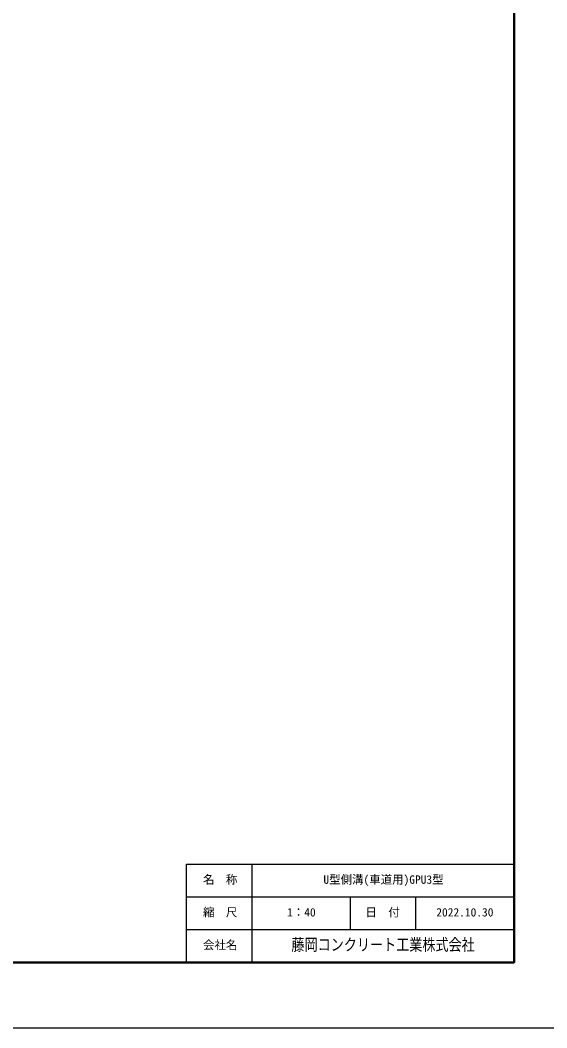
# Model space of a CAD drawing. Units: millimetres, scale not verified. Extents: x -33600 to 33600, y -11880 to 11880.
# Drawn here: x -6834 to -400, y -11880 to 434 of the extents above; entities that cross this region are included whole.
import ezdxf
from ezdxf.enums import TextEntityAlignment as Align

# ---------------------------------------------------------------- set-up
doc = ezdxf.new("R2010")
doc.units = ezdxf.units.MM
doc.header["$LTSCALE"] = 40
for name, color, linetype, lineweight in [('0-1_Defpoints', 5, 'Continuous', 25), ('0-7_WAKU', 3, 'Continuous', 25), ('0-8_WAKU-LINE', 7, 'Continuous', 25)]:
    doc.layers.add(name, color=color, linetype=linetype, lineweight=lineweight)
doc.layers.add('0-9_WAKU-TXT', color=7, linetype='Continuous')
doc.styles.add('ＭＳ ゴシック', font='')
doc.styles.get('ＭＳ ゴシック').set_extended_font_data('MS Gothic')

msp = doc.modelspace()

# ---------------------------------------------------------------- linework, layer by layer
at = {"layer": '0-1_Defpoints'}
msp.add_lwpolyline([(-33600, -11880), (0, -11880), (0, 11880), (-33600, 11880)], close=True, dxfattribs=at)
at = {"layer": '0-7_WAKU'}
for p, q in [((-4800, -9880), (-800, -9880)), ((-4800, -11080), (-4800, -9880))]:
    msp.add_line(p, q, dxfattribs=at)
at = {"layer": '0-7_WAKU', "lineweight": 50}
msp.add_lwpolyline([(-32800, -11080), (-800, -11080), (-800, 11080), (-32800, 11080)], close=True, dxfattribs=at)
at = {"layer": '0-8_WAKU-LINE'}
for p, q in [((-4000, -11080), (-4000, -9880)), ((-4800, -10280), (-800, -10280)), ((-2800, -10680), (-2800, -10280)), ((-2000, -10680), (-2000, -10280)), ((-4800, -10680), (-800, -10680))]:
    msp.add_line(p, q, dxfattribs=at)

# ---------------------------------------------------------------- texts
at = {"layer": '0-9_WAKU-TXT', "style": 'ＭＳ ゴシック'}
for s, p in [('名\u3000称', (-4600.19, -10150)), ('U型側溝(車道用)GPU3型', (-3129, -10150)), ('縮\u3000尺', (-4600.19, -10550)), ('1：40', (-3573.01, -10550)), ('日\u3000付', (-2616.22, -10550)), ('2022.10.30', (-1750, -10550)), ('会社名', (-4600.19, -10950))]:
    msp.add_text(s, height=102.6, dxfattribs=at).set_placement(p, align=Align.BOTTOM_LEFT)
at = {"layer": '0-9_WAKU-TXT', "style": 'ＭＳ ゴシック', "width": 0.8}
msp.add_text('藤岡コンクリート工業株式会社', height=146.6, dxfattribs=at).set_placement((-3520, -10980), align=Align.BOTTOM_LEFT)

doc.saveas('drawing.dxf')
